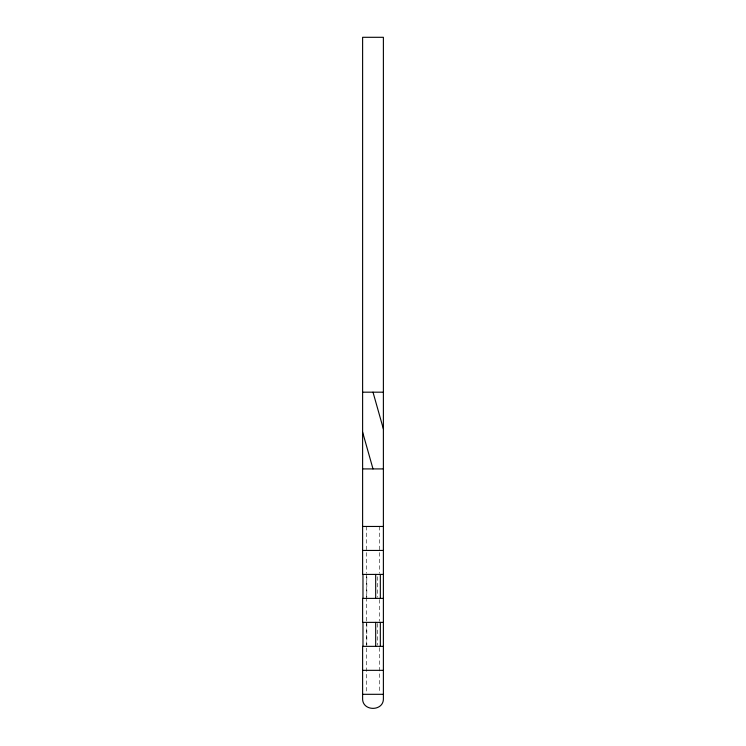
<?xml version="1.0" encoding="UTF-8"?>
<svg xmlns="http://www.w3.org/2000/svg" width="746" height="746" viewBox="0 0 746 746"><rect width="100%" height="100%" fill="white"/><g stroke="black" fill="none" stroke-linecap="round" stroke-linejoin="round"><path stroke-width="0.56" stroke-dasharray="3.73 2.8" d="M379.388 526.462L379.388 573.282M379.388 599.542L379.388 621.231M379.388 647.687L379.388 693.174M377.523 576.705L377.513 597.257M377.523 623.516L377.513 645.215M366.827 576.705L366.827 597.257M366.827 623.516L366.827 645.215M366.603 526.462L366.603 573.282M366.612 574.252L366.612 597.257M366.612 597.565L366.603 621.231M366.612 622.043L366.603 693.174"/><path stroke-width="1.12" d="M362.612 392.182L383.388 392.182M362.612 468.917L383.388 468.917M362.612 526.462L383.388 526.462M362.612 550.445L383.388 550.445M383.388 574.42L362.612 574.42L362.612 37.3L383.388 37.3L383.388 698.312C384.013 711.703 361.987 711.703 362.612 698.312L362.612 646.353L383.388 646.353M383.388 598.395L362.612 598.395L362.612 622.378L383.388 622.378M362.612 670.337L383.388 670.337M362.612 694.312L383.388 694.312M373 392.182L383.388 428.941M362.612 432.158L373 468.917M380.339 574.42L380.339 598.395M380.339 622.378L380.339 646.353M375.686 574.42L375.686 598.395M375.686 622.378L375.686 646.353M362.966 574.42L362.966 598.395M362.966 622.378L362.966 646.353"/></g></svg>
